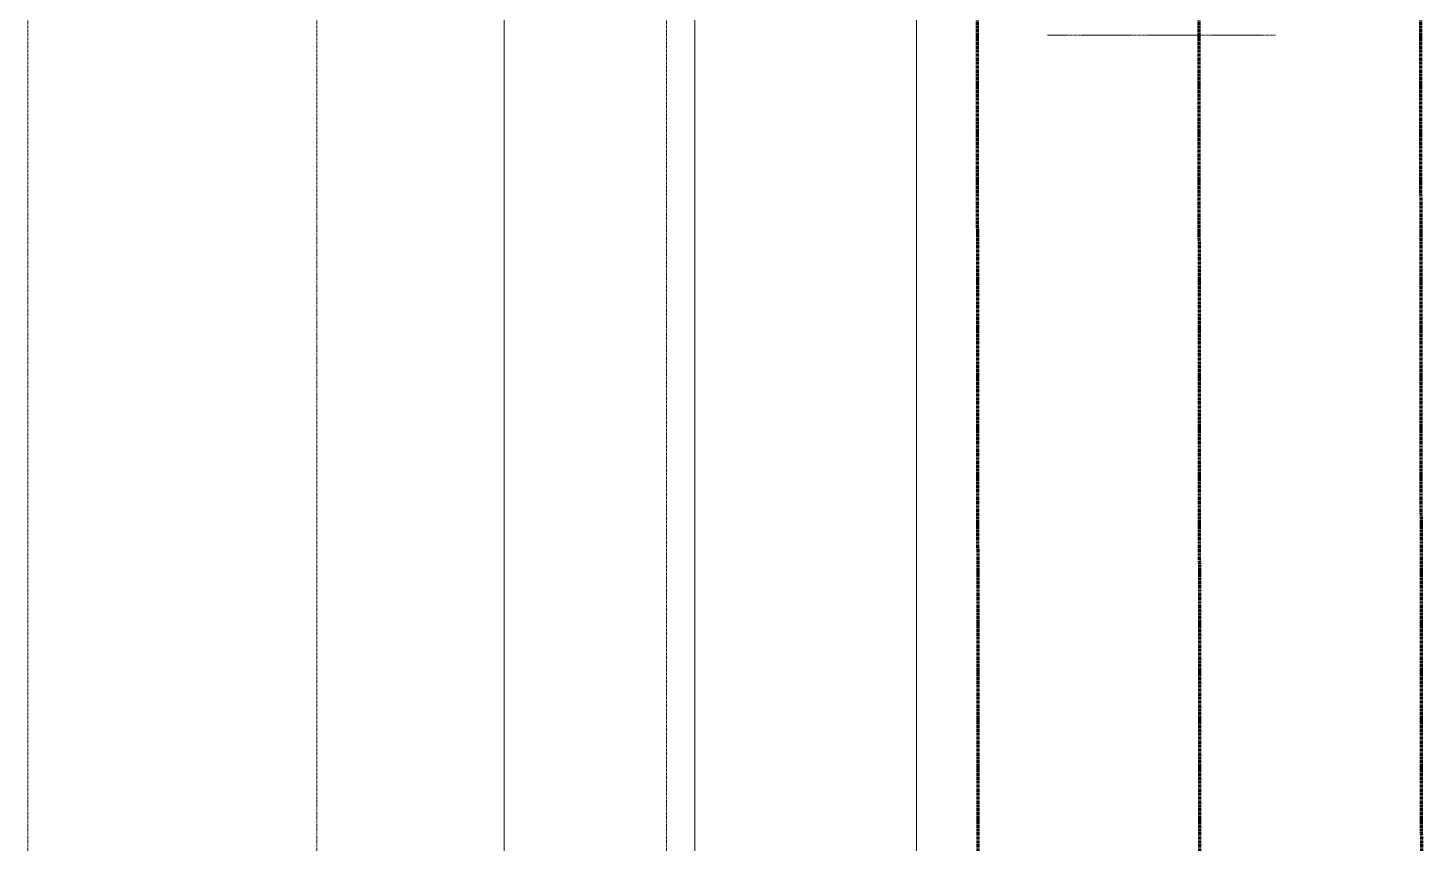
# Model space of a CAD drawing. Header units: inches. Extents: x -4830 to -242, y 9551 to 12925.
# Drawn here: x -4244.8 to -3867.1, y 10348.2 to 10569 of the extents above; entities that cross this region are included whole.
import ezdxf

# ---------------------------------------------------------------- set-up
doc = ezdxf.new("R2010")
doc.units = ezdxf.units.IN
doc.header["$MEASUREMENT"] = 0
for name, pattern in [('Aligning Line 1_8_', [0.25, 0.125, -0.125]), ('Double Dash 3_8_', [1, 0.375, -0.125, 0.125, -0.125, 0.125, -0.125]), ('Hidden 1_8_', [0.1875, 0.125, -0.0625])]:
    doc.linetypes.add(name, pattern=pattern)
for name, color, linetype, lineweight in [('0-1', 7, 'Continuous', 5), ('A-DETL-HDLN', 90, 'Hidden 1_8_', 9), ('C-PROP-LINE', 91, 'Double Dash 3_8_', 70), ('C-TOPO', 7, 'Continuous', 9), ('G-ANNO-SYMB', 111, 'Aligning Line 1_8_', 9), ('G-ANNO-SYMB-1', 147, 'Aligning Line 1_8_', 9)]:
    doc.layers.add(name, color=color, linetype=linetype, lineweight=lineweight)

# ---------------------------------------------------------------- blocks, each defined once
blk = doc.blocks.new('CTR  - Topography_rvt-1-FLOOR PLAN - 2ND FLOOR')
at = {"layer": 'C-TOPO'}
for p, q in [((-4115.91, 10841.26), (-4115.91, 10555.61)), ((-4115.91, 10555.61), (-4115.91, 10841.26)), ((-4004.23, 10594.89), (-4004.23, 10531.34)), ((-4004.23, 10531.34), (-4004.23, 10594.89)), ((-4064.23, 10540.2), (-4064.23, 10571.08)), ((-4064.23, 10571.08), (-4064.23, 10540.2)), ((-4115.91, 10555.61), (-4115.91, 10553.06)), ((-4115.91, 10553.06), (-4115.91, 10555.61)), ((-4115.91, 10553.06), (-4115.91, 10550.58)), ((-4115.91, 10550.58), (-4115.91, 10553.06)), ((-4115.91, 10550.58), (-4115.91, 10547.84)), ((-4115.91, 10547.84), (-4115.91, 10550.58)), ((-4115.91, 10547.84), (-4115.91, 10545.64)), ((-4115.91, 10545.64), (-4115.91, 10547.84)), ((-4115.91, 10545.64), (-4115.91, 10543.99)), ((-4115.91, 10543.99), (-4115.91, 10545.64)), ((-4115.91, 10543.99), (-4115.91, 10540.96)), ((-4115.91, 10540.96), (-4115.91, 10543.99)), ((-4115.91, 10540.96), (-4115.91, 10532.64)), ((-4115.91, 10532.64), (-4115.91, 10540.96)), ((-4064.23, 10515.41), (-4064.23, 10540.2)), ((-4064.23, 10540.2), (-4064.23, 10515.41)), ((-4115.91, 10532.64), (-4115.91, 10057.97)), ((-4115.91, 10057.97), (-4115.91, 10532.64)), ((-4004.23, 10531.34), (-4004.23, 10480.32)), ((-4004.23, 10480.32), (-4004.23, 10531.34)), ((-4064.23, 10496.88), (-4064.23, 10515.41)), ((-4064.23, 10515.41), (-4064.23, 10496.88)), ((-4064.23, 10462.74), (-4064.23, 10496.88)), ((-4064.23, 10496.88), (-4064.23, 10462.74)), ((-4004.23, 10480.32), (-4004.23, 10442.17)), ((-4004.23, 10442.17), (-4004.23, 10480.32)), ((-4064.23, 10369.02), (-4064.23, 10462.74)), ((-4064.23, 10462.74), (-4064.23, 10369.02)), ((-4004.23, 10442.17), (-4004.23, 10371.92)), ((-4004.23, 10371.92), (-4004.23, 10442.17)), ((-4004.23, 10371.92), (-4004.23, 10223.79)), ((-4004.23, 10223.79), (-4004.23, 10371.92)), ((-4064.23, 10077.57), (-4064.23, 10369.02)), ((-4064.23, 10369.02), (-4064.23, 10077.57))]:
    blk.add_line(p, q, dxfattribs=at)
blk = doc.blocks.new('CTR - 1st Phase - Common Walls_rvt-1-FLOOR PLAN - 2ND FLOOR')
at = {"layer": 'G-ANNO-SYMB-1'}
for p, q in [((-4244.79, 9706.24), (-4244.79, 12461.73)), ((-4166.61, 9706.24), (-4166.61, 12428.12))]:
    blk.add_line(p, q, dxfattribs=at)
blk = doc.blocks.new('Family - ___-1878357-FLOOR PLAN - 2ND FLOOR')
at = {"layer": 'C-PROP-LINE'}
for p, q in [((-3989.61, 12268.69), (-3987.01, 9767.34)), ((-3929.52, 12184.69), (-3927.1, 9853.17)), ((-3869.45, 12124.69), (-3867.12, 9890.98))]:
    blk.add_line(p, q, dxfattribs=at)

msp = doc.modelspace()

# ---------------------------------------------------------------- linework, layer by layer
at = {"layer": 'A-DETL-HDLN'}
msp.add_line((-3968.8147, 10567.0406), (-3907.0769, 10567.0406), dxfattribs=at)
at = {"layer": 'G-ANNO-SYMB'}
msp.add_line((-4071.9645, 9706.2403), (-4071.9645, 12461.7313), dxfattribs=at)

# ---------------------------------------------------------------- block references
at = {"layer": '0-1'}
for name in ['CTR  - Topography_rvt-1-FLOOR PLAN - 2ND FLOOR', 'CTR - 1st Phase - Common Walls_rvt-1-FLOOR PLAN - 2ND FLOOR']:
    msp.add_blockref(name, (0, 0), dxfattribs=at)
at = {"layer": 'C-PROP-LINE'}
msp.add_blockref('Family - ___-1878357-FLOOR PLAN - 2ND FLOOR', (0, 0), dxfattribs=at)

doc.saveas('drawing.dxf')
